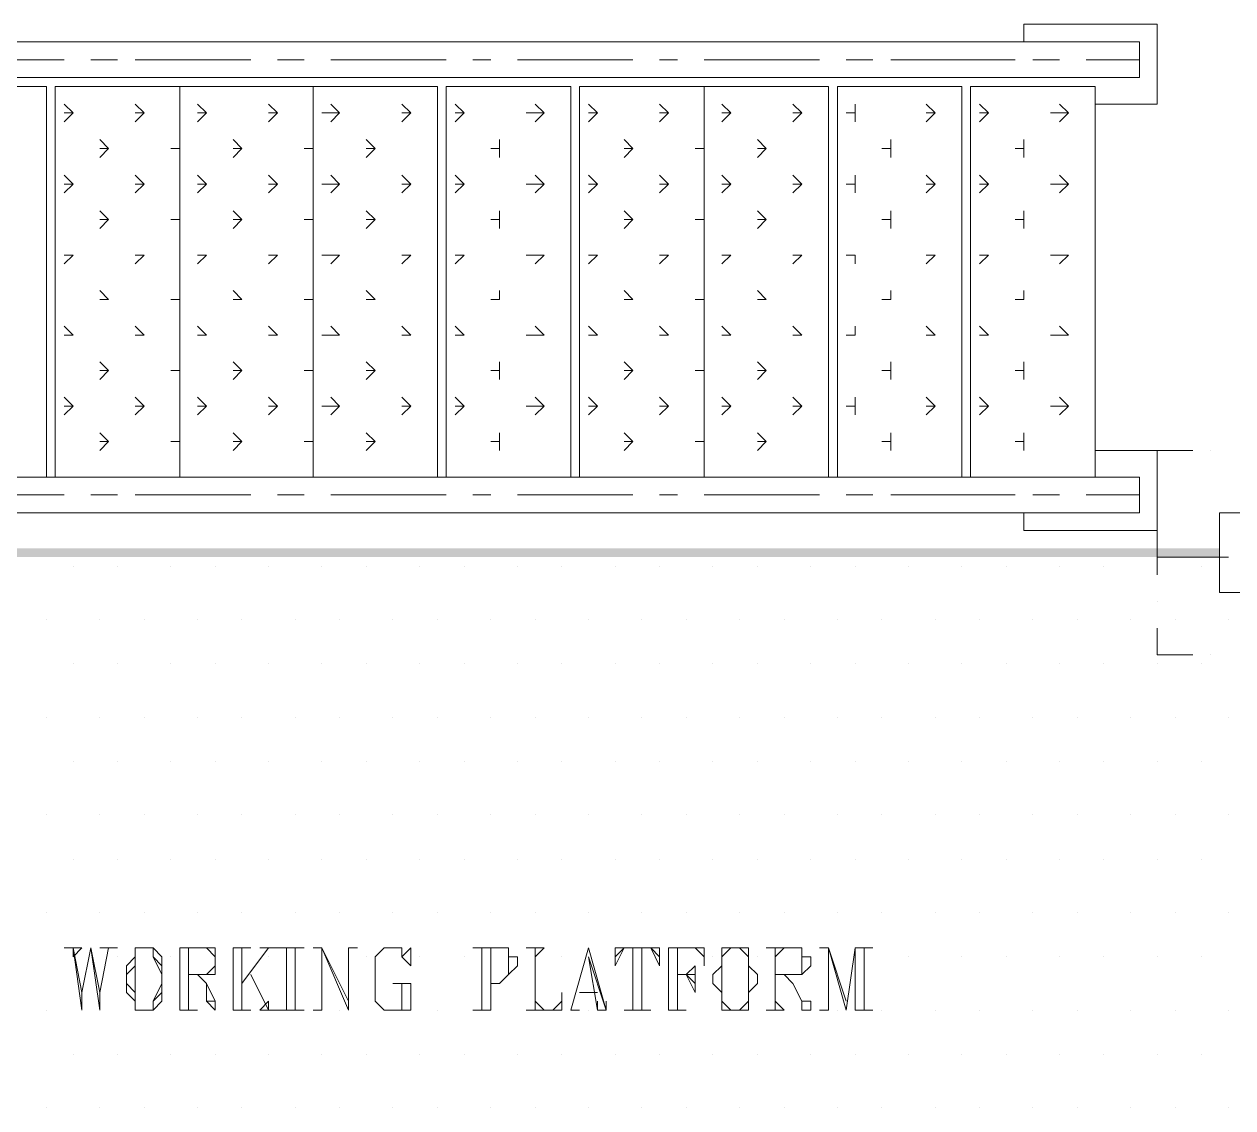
# Model space of a CAD drawing. Header units: metres. Extents: x -941 to 1333, y -28 to 1490.
# Drawn here: x 996.897 to 999.204, y 359.145 to 361.214 of the extents above; entities that cross this region are included whole.
import ezdxf

# ---------------------------------------------------------------- set-up
doc = ezdxf.new("R2010")
doc.units = ezdxf.units.M

msp = doc.modelspace()

# ---------------------------------------------------------------- linework, layer by layer
at = {"lineweight": 0}
for points in [[(996.51569, 361.1974), (996.51569, 361.11261), (999.02553, 361.11261), (999.02553, 361.18044), (996.51569, 361.18044)], [(998.80507, 361.1974), (998.80507, 361.18044), (998.80507, 361.21436), (999.05945, 361.21436), (999.05945, 361.06173), (998.94074, 361.06173)], [(996.7531, 361.14652), (996.97356, 361.14652)], [(997.02444, 361.14652), (997.07531, 361.14652)], [(997.10923, 361.14652), (997.32969, 361.14652)], [(997.38056, 361.14652), (997.43144, 361.14652)], [(997.48231, 361.14652), (997.70277, 361.14652)], [(997.75365, 361.14652), (997.78757, 361.14652)], [(997.83844, 361.14652), (998.0589, 361.14652)], [(998.10978, 361.14652), (998.14369, 361.14652)], [(998.19457, 361.14652), (998.41503, 361.14652)], [(998.4659, 361.14652), (998.51678, 361.14652)], [(998.55069, 361.14652), (998.78811, 361.14652)], [(998.82203, 361.14652), (998.8729, 361.14652)], [(998.92378, 361.14652), (999.02553, 361.14652)], [(996.99052, 361.11261), (996.92269, 361.11261)], [(997.09227, 361.11261), (997.02444, 361.11261)], [(997.19402, 361.11261), (997.12619, 361.11261)], [(997.29577, 361.11261), (997.22794, 361.11261)], [(997.39752, 361.11261), (997.32969, 361.11261)], [(997.49927, 361.11261), (997.43144, 361.11261)], [(997.60102, 361.11261), (997.53319, 361.11261)], [(997.70277, 361.11261), (997.63494, 361.11261)], [(997.80452, 361.11261), (997.73669, 361.11261)], [(997.90627, 361.11261), (997.83844, 361.11261)], [(998.00803, 361.11261), (997.94019, 361.11261)], [(998.10978, 361.11261), (998.04194, 361.11261)], [(998.21153, 361.11261), (998.14369, 361.11261)], [(998.31328, 361.11261), (998.24544, 361.11261)], [(998.41503, 361.11261), (998.34719, 361.11261)], [(998.51678, 361.11261), (998.44894, 361.11261)], [(998.63549, 361.11261), (998.56765, 361.11261)], [(998.73724, 361.11261), (998.6694, 361.11261)], [(998.83899, 361.11261), (998.77115, 361.11261)], [(998.94074, 361.11261), (998.8729, 361.11261)], [(999.02553, 361.11261), (998.97465, 361.11261)], [(996.97356, 361.06173), (996.99052, 361.04477), (996.97356, 361.04477)], [(997.10923, 361.06173), (997.12619, 361.04477), (997.10923, 361.04477)], [(997.22794, 361.06173), (997.2449, 361.04477), (997.22794, 361.04477)], [(997.36361, 361.06173), (997.38056, 361.04477), (997.36361, 361.04477)], [(997.48231, 361.06173), (997.49927, 361.04477), (997.46536, 361.04477)], [(997.61798, 361.06173), (997.63494, 361.04477), (997.61798, 361.04477)], [(997.71973, 361.06173), (997.73669, 361.04477), (997.71973, 361.04477)], [(997.87236, 361.06173), (997.88932, 361.04477), (997.8554, 361.04477)], [(997.97411, 361.06173), (997.99107, 361.04477), (997.97411, 361.04477)], [(998.10978, 361.06173), (998.12673, 361.04477), (998.10978, 361.04477)], [(998.22848, 361.06173), (998.24544, 361.04477), (998.22848, 361.04477)], [(998.36415, 361.06173), (998.38111, 361.04477), (998.36415, 361.04477)], [(998.48286, 361.06173), (998.48286, 361.04477), (998.4659, 361.04477)], [(998.61853, 361.06173), (998.63549, 361.04477), (998.61853, 361.04477)], [(998.72028, 361.06173), (998.73724, 361.04477), (998.72028, 361.04477)], [(998.8729, 361.06173), (998.88986, 361.04477), (998.85595, 361.04477)], [(996.99052, 361.04477), (996.97356, 361.02781)], [(997.12619, 361.04477), (997.10923, 361.02781)], [(997.2449, 361.04477), (997.22794, 361.02781)], [(997.38056, 361.04477), (997.36361, 361.02781)], [(997.49927, 361.04477), (997.48231, 361.02781)], [(997.63494, 361.04477), (997.61798, 361.02781)], [(997.73669, 361.04477), (997.71973, 361.02781)], [(997.88932, 361.04477), (997.87236, 361.02781)], [(997.99107, 361.04477), (997.97411, 361.02781)], [(998.12673, 361.04477), (998.10978, 361.02781)], [(998.24544, 361.04477), (998.22848, 361.02781)], [(998.38111, 361.04477), (998.36415, 361.02781)], [(998.48286, 361.04477), (998.48286, 361.02781)], [(998.63549, 361.04477), (998.61853, 361.02781)], [(998.73724, 361.04477), (998.72028, 361.02781)], [(998.88986, 361.04477), (998.8729, 361.02781)], [(996.93965, 360.9939), (996.93965, 360.9939)], [(997.0414, 360.9939), (997.05835, 360.97694), (997.0414, 360.97694)], [(997.19402, 360.9939), (997.19402, 360.9939)], [(997.29577, 360.9939), (997.31273, 360.97694), (997.29577, 360.97694)], [(997.4484, 360.9939), (997.4484, 360.9939)], [(997.55015, 360.9939), (997.56711, 360.97694), (997.55015, 360.97694)], [(997.68582, 360.9939), (997.68582, 360.9939)], [(997.80452, 360.9939), (997.80452, 360.97694), (997.78757, 360.97694)], [(997.94019, 360.9939), (997.94019, 360.9939)], [(998.04194, 360.9939), (998.0589, 360.97694), (998.04194, 360.97694)], [(998.19457, 360.9939), (998.19457, 360.9939)], [(998.29632, 360.9939), (998.31328, 360.97694), (998.29632, 360.97694)], [(998.43199, 360.9939), (998.43199, 360.9939)], [(998.55069, 360.9939), (998.55069, 360.97694), (998.53374, 360.97694)], [(998.68636, 360.9939), (998.68636, 360.9939)], [(998.80507, 360.9939), (998.80507, 360.97694), (998.78811, 360.97694)], [(998.94074, 360.9939), (998.94074, 360.9939)], [(996.93965, 360.97694), (996.93965, 360.97694)], [(997.05835, 360.97694), (997.0414, 360.95998)], [(997.19402, 360.97694), (997.17706, 360.97694)], [(997.31273, 360.97694), (997.29577, 360.95998)], [(997.4484, 360.97694), (997.43144, 360.97694)], [(997.56711, 360.97694), (997.55015, 360.95998)], [(997.68582, 360.97694), (997.68582, 360.97694)], [(997.80452, 360.97694), (997.80452, 360.95998)], [(997.94019, 360.97694), (997.94019, 360.97694)], [(998.0589, 360.97694), (998.04194, 360.95998)], [(998.19457, 360.97694), (998.17761, 360.97694)], [(998.31328, 360.97694), (998.29632, 360.95998)], [(998.43199, 360.97694), (998.43199, 360.97694)], [(998.55069, 360.97694), (998.55069, 360.95998)], [(998.68636, 360.97694), (998.68636, 360.97694)], [(998.80507, 360.97694), (998.80507, 360.95998)], [(998.94074, 360.97694), (998.94074, 360.97694)], [(996.93965, 360.95998), (996.93965, 360.95998)], [(997.19402, 360.95998), (997.19402, 360.95998)], [(997.4484, 360.95998), (997.4484, 360.95998)], [(997.68582, 360.95998), (997.68582, 360.95998)], [(997.94019, 360.95998), (997.94019, 360.95998)], [(998.19457, 360.95998), (998.19457, 360.95998)], [(998.43199, 360.95998), (998.43199, 360.95998)], [(998.68636, 360.95998), (998.68636, 360.95998)], [(998.94074, 360.95998), (998.94074, 360.95998)], [(996.97356, 360.92606), (996.99052, 360.90911), (996.97356, 360.90911)], [(997.10923, 360.92606), (997.12619, 360.90911), (997.10923, 360.90911)], [(997.22794, 360.92606), (997.2449, 360.90911), (997.22794, 360.90911)], [(997.36361, 360.92606), (997.38056, 360.90911), (997.36361, 360.90911)], [(997.48231, 360.92606), (997.49927, 360.90911), (997.46536, 360.90911)], [(997.61798, 360.92606), (997.63494, 360.90911), (997.61798, 360.90911)], [(997.71973, 360.92606), (997.73669, 360.90911), (997.71973, 360.90911)], [(997.87236, 360.92606), (997.88932, 360.90911), (997.8554, 360.90911)], [(997.97411, 360.92606), (997.99107, 360.90911), (997.97411, 360.90911)], [(998.10978, 360.92606), (998.12673, 360.90911), (998.10978, 360.90911)], [(998.22848, 360.92606), (998.24544, 360.90911), (998.22848, 360.90911)], [(998.36415, 360.92606), (998.38111, 360.90911), (998.36415, 360.90911)], [(998.48286, 360.92606), (998.48286, 360.90911), (998.4659, 360.90911)], [(998.61853, 360.92606), (998.63549, 360.90911), (998.61853, 360.90911)], [(998.72028, 360.92606), (998.73724, 360.90911), (998.72028, 360.90911)], [(998.8729, 360.92606), (998.88986, 360.90911), (998.85595, 360.90911)], [(996.99052, 360.90911), (996.97356, 360.89215)], [(997.12619, 360.90911), (997.10923, 360.89215)], [(997.2449, 360.90911), (997.22794, 360.89215)], [(997.38056, 360.90911), (997.36361, 360.89215)], [(997.49927, 360.90911), (997.48231, 360.89215)], [(997.63494, 360.90911), (997.61798, 360.89215)], [(997.73669, 360.90911), (997.71973, 360.89215)], [(997.88932, 360.90911), (997.87236, 360.89215)], [(997.99107, 360.90911), (997.97411, 360.89215)], [(998.12673, 360.90911), (998.10978, 360.89215)], [(998.24544, 360.90911), (998.22848, 360.89215)], [(998.38111, 360.90911), (998.36415, 360.89215)], [(998.48286, 360.90911), (998.48286, 360.89215)], [(998.63549, 360.90911), (998.61853, 360.89215)], [(998.73724, 360.90911), (998.72028, 360.89215)], [(998.88986, 360.90911), (998.8729, 360.89215)], [(996.93965, 360.84127), (996.93965, 360.85823)], [(997.0414, 360.85823), (997.05835, 360.84127), (997.0414, 360.84127)], [(997.19402, 360.85823), (997.19402, 360.84127), (997.17706, 360.84127)], [(997.29577, 360.85823), (997.31273, 360.84127), (997.29577, 360.84127)], [(997.4484, 360.85823), (997.4484, 360.84127), (997.43144, 360.84127)], [(997.55015, 360.85823), (997.56711, 360.84127), (997.55015, 360.84127)], [(997.68582, 360.84127), (997.68582, 360.85823)], [(997.80452, 360.85823), (997.80452, 360.84127), (997.78757, 360.84127)], [(997.94019, 360.84127), (997.94019, 360.85823)], [(998.04194, 360.85823), (998.0589, 360.84127), (998.04194, 360.84127)], [(998.19457, 360.85823), (998.19457, 360.84127), (998.17761, 360.84127)], [(998.29632, 360.85823), (998.31328, 360.84127), (998.29632, 360.84127)], [(998.43199, 360.84127), (998.43199, 360.85823)], [(998.55069, 360.85823), (998.55069, 360.84127), (998.53374, 360.84127)], [(998.68636, 360.84127), (998.68636, 360.85823)], [(998.80507, 360.85823), (998.80507, 360.84127), (998.78811, 360.84127)], [(998.94074, 360.84127), (998.94074, 360.85823)], [(996.93965, 360.84127), (996.93965, 360.84127)], [(997.05835, 360.84127), (997.0414, 360.82431)], [(997.31273, 360.84127), (997.29577, 360.82431)], [(997.56711, 360.84127), (997.55015, 360.82431)], [(997.68582, 360.84127), (997.68582, 360.84127)], [(997.80452, 360.84127), (997.80452, 360.82431)], [(997.94019, 360.84127), (997.94019, 360.84127)], [(998.0589, 360.84127), (998.04194, 360.82431)], [(998.31328, 360.84127), (998.29632, 360.82431)], [(998.43199, 360.84127), (998.43199, 360.84127)], [(998.55069, 360.84127), (998.55069, 360.82431)], [(998.68636, 360.84127), (998.68636, 360.84127)], [(998.80507, 360.84127), (998.80507, 360.82431)], [(998.94074, 360.84127), (998.94074, 360.84127)], [(996.93965, 360.82431), (996.93965, 360.82431)], [(997.19402, 360.82431), (997.19402, 360.82431)], [(997.4484, 360.82431), (997.4484, 360.82431)], [(997.68582, 360.82431), (997.68582, 360.82431)], [(997.94019, 360.82431), (997.94019, 360.82431)], [(998.19457, 360.82431), (998.19457, 360.82431)], [(998.43199, 360.82431), (998.43199, 360.82431)], [(998.68636, 360.82431), (998.68636, 360.82431)], [(998.94074, 360.82431), (998.94074, 360.82431)], [(996.97356, 360.77344), (996.99052, 360.77344), (996.97356, 360.77344)], [(996.99052, 360.77344), (996.97356, 360.75648)], [(997.10923, 360.77344), (997.12619, 360.77344), (997.10923, 360.77344)], [(997.12619, 360.77344), (997.10923, 360.75648)], [(997.22794, 360.77344), (997.2449, 360.77344), (997.22794, 360.77344)], [(997.2449, 360.77344), (997.22794, 360.75648)], [(997.36361, 360.77344), (997.38056, 360.77344), (997.36361, 360.77344)], [(997.38056, 360.77344), (997.36361, 360.75648)], [(997.48231, 360.77344), (997.49927, 360.77344), (997.46536, 360.77344)], [(997.49927, 360.77344), (997.48231, 360.75648)], [(997.61798, 360.77344), (997.63494, 360.77344), (997.61798, 360.77344)], [(997.63494, 360.77344), (997.61798, 360.75648)], [(997.71973, 360.77344), (997.73669, 360.77344), (997.71973, 360.77344)], [(997.73669, 360.77344), (997.71973, 360.75648)], [(997.87236, 360.77344), (997.88932, 360.77344), (997.8554, 360.77344)], [(997.88932, 360.77344), (997.87236, 360.75648)], [(997.97411, 360.77344), (997.99107, 360.77344), (997.97411, 360.77344)], [(997.99107, 360.77344), (997.97411, 360.75648)], [(998.10978, 360.77344), (998.12673, 360.77344), (998.10978, 360.77344)], [(998.12673, 360.77344), (998.10978, 360.75648)], [(998.22848, 360.77344), (998.24544, 360.77344), (998.22848, 360.77344)], [(998.24544, 360.77344), (998.22848, 360.75648)], [(998.36415, 360.77344), (998.38111, 360.77344), (998.36415, 360.77344)], [(998.38111, 360.77344), (998.36415, 360.75648)], [(998.48286, 360.75648), (998.48286, 360.77344), (998.4659, 360.77344)], [(998.61853, 360.77344), (998.63549, 360.77344), (998.61853, 360.77344)], [(998.63549, 360.77344), (998.61853, 360.75648)], [(998.72028, 360.77344), (998.73724, 360.77344), (998.72028, 360.77344)], [(998.73724, 360.77344), (998.72028, 360.75648)], [(998.8729, 360.77344), (998.88986, 360.77344), (998.85595, 360.77344)], [(998.88986, 360.77344), (998.8729, 360.75648)], [(996.93965, 360.70561), (996.93965, 360.70561)], [(997.0414, 360.70561), (997.05835, 360.68865), (997.0414, 360.68865), (997.05835, 360.68865)], [(997.19402, 360.70561), (997.19402, 360.70561)], [(997.29577, 360.70561), (997.31273, 360.68865), (997.29577, 360.68865), (997.31273, 360.68865)], [(997.4484, 360.70561), (997.4484, 360.70561)], [(997.55015, 360.70561), (997.56711, 360.68865), (997.55015, 360.68865), (997.56711, 360.68865)], [(997.68582, 360.70561), (997.68582, 360.70561)], [(997.80452, 360.70561), (997.80452, 360.68865), (997.78757, 360.68865)], [(997.94019, 360.70561), (997.94019, 360.70561)], [(998.04194, 360.70561), (998.0589, 360.68865), (998.04194, 360.68865), (998.0589, 360.68865)], [(998.19457, 360.70561), (998.19457, 360.70561)], [(998.29632, 360.70561), (998.31328, 360.68865), (998.29632, 360.68865), (998.31328, 360.68865)], [(998.43199, 360.70561), (998.43199, 360.70561)], [(998.55069, 360.70561), (998.55069, 360.68865), (998.53374, 360.68865)], [(998.68636, 360.70561), (998.68636, 360.70561)], [(998.80507, 360.70561), (998.80507, 360.68865), (998.78811, 360.68865)], [(998.94074, 360.70561), (998.94074, 360.70561)], [(996.93965, 360.68865), (996.93965, 360.68865)], [(996.93965, 360.68865), (996.93965, 360.68865)], [(997.19402, 360.68865), (997.17706, 360.68865)], [(997.19402, 360.68865), (997.19402, 360.68865)], [(997.4484, 360.68865), (997.43144, 360.68865)], [(997.4484, 360.68865), (997.4484, 360.68865)], [(997.68582, 360.68865), (997.68582, 360.68865)], [(997.68582, 360.68865), (997.68582, 360.68865)], [(997.80452, 360.68865), (997.80452, 360.68865)], [(997.94019, 360.68865), (997.94019, 360.68865)], [(997.94019, 360.68865), (997.94019, 360.68865)], [(998.19457, 360.68865), (998.17761, 360.68865)], [(998.19457, 360.68865), (998.19457, 360.68865)], [(998.43199, 360.68865), (998.43199, 360.68865)], [(998.43199, 360.68865), (998.43199, 360.68865)], [(998.55069, 360.68865), (998.55069, 360.68865)], [(998.68636, 360.68865), (998.68636, 360.68865)], [(998.68636, 360.68865), (998.68636, 360.68865)], [(998.80507, 360.68865), (998.80507, 360.68865)], [(998.94074, 360.68865), (998.94074, 360.68865)], [(998.94074, 360.68865), (998.94074, 360.68865)], [(996.97356, 360.63777), (996.99052, 360.62081), (996.97356, 360.62081), (996.99052, 360.62081)], [(997.10923, 360.63777), (997.12619, 360.62081), (997.10923, 360.62081), (997.12619, 360.62081)], [(997.22794, 360.63777), (997.2449, 360.62081), (997.22794, 360.62081), (997.2449, 360.62081)], [(997.36361, 360.63777), (997.38056, 360.62081), (997.36361, 360.62081), (997.38056, 360.62081)], [(997.48231, 360.63777), (997.49927, 360.62081), (997.46536, 360.62081)], [(997.49927, 360.62081), (997.48231, 360.62081)], [(997.61798, 360.63777), (997.63494, 360.62081), (997.61798, 360.62081), (997.63494, 360.62081)], [(997.71973, 360.63777), (997.73669, 360.62081), (997.71973, 360.62081), (997.73669, 360.62081)], [(997.87236, 360.63777), (997.88932, 360.62081), (997.8554, 360.62081)], [(997.88932, 360.62081), (997.87236, 360.62081)], [(997.97411, 360.63777), (997.99107, 360.62081), (997.97411, 360.62081), (997.99107, 360.62081)], [(998.10978, 360.63777), (998.12673, 360.62081), (998.10978, 360.62081), (998.12673, 360.62081)], [(998.22848, 360.63777), (998.24544, 360.62081), (998.22848, 360.62081), (998.24544, 360.62081)], [(998.36415, 360.63777), (998.38111, 360.62081), (998.36415, 360.62081), (998.38111, 360.62081)], [(998.48286, 360.63777), (998.48286, 360.62081), (998.4659, 360.62081)], [(998.48286, 360.62081), (998.48286, 360.62081)], [(998.61853, 360.63777), (998.63549, 360.62081), (998.61853, 360.62081), (998.63549, 360.62081)], [(998.72028, 360.63777), (998.73724, 360.62081), (998.72028, 360.62081), (998.73724, 360.62081)], [(998.8729, 360.63777), (998.88986, 360.62081), (998.85595, 360.62081)], [(998.88986, 360.62081), (998.8729, 360.62081)], [(996.93965, 360.56994), (996.93965, 360.56994)], [(996.93965, 360.55298), (996.93965, 360.55298)], [(996.93965, 360.55298), (996.93965, 360.53602)], [(997.0414, 360.56994), (997.05835, 360.55298), (997.0414, 360.55298)], [(997.05835, 360.55298), (997.0414, 360.53602)], [(997.19402, 360.53602), (997.19402, 360.55298), (997.17706, 360.55298)], [(997.19402, 360.56994), (997.19402, 360.56994)], [(997.29577, 360.56994), (997.31273, 360.55298), (997.29577, 360.55298)], [(997.31273, 360.55298), (997.29577, 360.53602)], [(997.4484, 360.53602), (997.4484, 360.55298), (997.43144, 360.55298)], [(997.4484, 360.56994), (997.4484, 360.56994)], [(997.55015, 360.56994), (997.56711, 360.55298), (997.55015, 360.55298)], [(997.56711, 360.55298), (997.55015, 360.53602)], [(997.68582, 360.56994), (997.68582, 360.56994)], [(997.68582, 360.55298), (997.68582, 360.55298)], [(997.68582, 360.55298), (997.68582, 360.53602)], [(997.80452, 360.56994), (997.80452, 360.55298), (997.78757, 360.55298)], [(997.80452, 360.55298), (997.80452, 360.53602)], [(997.94019, 360.56994), (997.94019, 360.56994)], [(997.94019, 360.55298), (997.94019, 360.55298)], [(997.94019, 360.55298), (997.94019, 360.53602)], [(998.04194, 360.56994), (998.0589, 360.55298), (998.04194, 360.55298)], [(998.0589, 360.55298), (998.04194, 360.53602)], [(998.19457, 360.53602), (998.19457, 360.55298), (998.17761, 360.55298)], [(998.19457, 360.56994), (998.19457, 360.56994)], [(998.29632, 360.56994), (998.31328, 360.55298), (998.29632, 360.55298)], [(998.31328, 360.55298), (998.29632, 360.53602)], [(998.43199, 360.56994), (998.43199, 360.56994)], [(998.43199, 360.55298), (998.43199, 360.55298)], [(998.43199, 360.55298), (998.43199, 360.53602)], [(998.55069, 360.56994), (998.55069, 360.55298), (998.53374, 360.55298)], [(998.55069, 360.55298), (998.55069, 360.53602)], [(998.68636, 360.56994), (998.68636, 360.56994)], [(998.68636, 360.55298), (998.68636, 360.55298)], [(998.68636, 360.55298), (998.68636, 360.53602)], [(998.80507, 360.56994), (998.80507, 360.55298), (998.78811, 360.55298)], [(998.80507, 360.55298), (998.80507, 360.53602)], [(998.94074, 360.56994), (998.94074, 360.56994)], [(998.94074, 360.55298), (998.94074, 360.55298)], [(998.94074, 360.55298), (998.94074, 360.53602)], [(996.97356, 360.5021), (996.99052, 360.48515), (996.97356, 360.48515)], [(996.99052, 360.48515), (996.97356, 360.46819)], [(997.10923, 360.5021), (997.12619, 360.48515), (997.10923, 360.48515)], [(997.12619, 360.48515), (997.10923, 360.46819)], [(997.22794, 360.5021), (997.2449, 360.48515), (997.22794, 360.48515)], [(997.2449, 360.48515), (997.22794, 360.46819)], [(997.36361, 360.5021), (997.38056, 360.48515), (997.36361, 360.48515)], [(997.38056, 360.48515), (997.36361, 360.46819)], [(997.48231, 360.5021), (997.49927, 360.48515), (997.46536, 360.48515)], [(997.49927, 360.48515), (997.48231, 360.46819)], [(997.61798, 360.5021), (997.63494, 360.48515), (997.61798, 360.48515)], [(997.63494, 360.48515), (997.61798, 360.46819)], [(997.71973, 360.5021), (997.73669, 360.48515), (997.71973, 360.48515)], [(997.73669, 360.48515), (997.71973, 360.46819)], [(997.87236, 360.5021), (997.88932, 360.48515), (997.8554, 360.48515)], [(997.88932, 360.48515), (997.87236, 360.46819)], [(997.97411, 360.5021), (997.99107, 360.48515), (997.97411, 360.48515)], [(997.99107, 360.48515), (997.97411, 360.46819)], [(998.10978, 360.5021), (998.12673, 360.48515), (998.10978, 360.48515)], [(998.12673, 360.48515), (998.10978, 360.46819)], [(998.22848, 360.5021), (998.24544, 360.48515), (998.22848, 360.48515)], [(998.24544, 360.48515), (998.22848, 360.46819)], [(998.36415, 360.5021), (998.38111, 360.48515), (998.36415, 360.48515)], [(998.38111, 360.48515), (998.36415, 360.46819)], [(998.48286, 360.5021), (998.48286, 360.48515), (998.4659, 360.48515)], [(998.48286, 360.48515), (998.48286, 360.46819)], [(998.61853, 360.5021), (998.63549, 360.48515), (998.61853, 360.48515)], [(998.63549, 360.48515), (998.61853, 360.46819)], [(998.72028, 360.5021), (998.73724, 360.48515), (998.72028, 360.48515)], [(998.73724, 360.48515), (998.72028, 360.46819)], [(998.8729, 360.5021), (998.88986, 360.48515), (998.85595, 360.48515)], [(998.88986, 360.48515), (998.8729, 360.46819)], [(996.93965, 360.41731), (996.93965, 360.43427)], [(996.93965, 360.41731), (996.93965, 360.41731)], [(997.0414, 360.43427), (997.05835, 360.41731), (997.0414, 360.41731)], [(997.05835, 360.41731), (997.0414, 360.40035)], [(997.19402, 360.43427), (997.19402, 360.41731), (997.17706, 360.41731)], [(997.29577, 360.43427), (997.31273, 360.41731), (997.29577, 360.41731)], [(997.31273, 360.41731), (997.29577, 360.40035)], [(997.4484, 360.43427), (997.4484, 360.41731), (997.43144, 360.41731)], [(997.55015, 360.43427), (997.56711, 360.41731), (997.55015, 360.41731)], [(997.56711, 360.41731), (997.55015, 360.40035)], [(997.68582, 360.41731), (997.68582, 360.43427)], [(997.68582, 360.41731), (997.68582, 360.41731)], [(997.80452, 360.43427), (997.80452, 360.41731), (997.78757, 360.41731)], [(997.80452, 360.41731), (997.80452, 360.40035)], [(997.94019, 360.41731), (997.94019, 360.43427)], [(997.94019, 360.41731), (997.94019, 360.41731)], [(998.04194, 360.43427), (998.0589, 360.41731), (998.04194, 360.41731)], [(998.0589, 360.41731), (998.04194, 360.40035)], [(998.19457, 360.43427), (998.19457, 360.41731), (998.17761, 360.41731)], [(998.29632, 360.43427), (998.31328, 360.41731), (998.29632, 360.41731)], [(998.31328, 360.41731), (998.29632, 360.40035)], [(998.43199, 360.41731), (998.43199, 360.43427)], [(998.43199, 360.41731), (998.43199, 360.41731)], [(998.55069, 360.43427), (998.55069, 360.41731), (998.53374, 360.41731)], [(998.55069, 360.41731), (998.55069, 360.40035)], [(998.68636, 360.41731), (998.68636, 360.43427)], [(998.68636, 360.41731), (998.68636, 360.41731)], [(998.80507, 360.43427), (998.80507, 360.41731), (998.78811, 360.41731)], [(998.80507, 360.41731), (998.80507, 360.40035)], [(998.94074, 360.41731), (998.94074, 360.43427)], [(998.94074, 360.41731), (998.94074, 360.41731)], [(996.93965, 360.40035), (996.93965, 360.40035)], [(997.19402, 360.40035), (997.19402, 360.40035)], [(997.4484, 360.40035), (997.4484, 360.40035)], [(997.68582, 360.40035), (997.68582, 360.40035)], [(997.94019, 360.40035), (997.94019, 360.40035)], [(998.19457, 360.40035), (998.19457, 360.40035)], [(998.43199, 360.40035), (998.43199, 360.40035)], [(998.68636, 360.40035), (998.68636, 360.40035)], [(998.80507, 360.28165), (998.80507, 360.24773), (999.05945, 360.24773), (999.05945, 360.40035), (998.94074, 360.40035)], [(998.94074, 360.40035), (998.94074, 360.40035)], [(999.05945, 360.34948), (999.05945, 360.40035), (999.12728, 360.40035)], [(999.1612, 360.40035), (999.1612, 360.40035)], [(996.51569, 360.26469), (996.51569, 360.34948), (999.02553, 360.34948), (999.02553, 360.28165), (996.51569, 360.28165)], [(996.99052, 360.34948), (996.92269, 360.34948)], [(996.97356, 360.34948), (996.97356, 360.34948)], [(997.09227, 360.34948), (997.02444, 360.34948)], [(997.12619, 360.34948), (997.10923, 360.34948)], [(997.19402, 360.34948), (997.12619, 360.34948)], [(997.29577, 360.34948), (997.22794, 360.34948)], [(997.22794, 360.34948), (997.22794, 360.34948)], [(997.39752, 360.34948), (997.32969, 360.34948)], [(997.36361, 360.34948), (997.36361, 360.34948)], [(997.49927, 360.34948), (997.43144, 360.34948)], [(997.48231, 360.34948), (997.48231, 360.34948)], [(997.60102, 360.34948), (997.53319, 360.34948)], [(997.61798, 360.34948), (997.61798, 360.34948)], [(997.70277, 360.34948), (997.63494, 360.34948)], [(997.73669, 360.34948), (997.71973, 360.34948)], [(997.80452, 360.34948), (997.73669, 360.34948)], [(997.90627, 360.34948), (997.83844, 360.34948)], [(997.87236, 360.34948), (997.87236, 360.34948)], [(998.00803, 360.34948), (997.94019, 360.34948)], [(997.97411, 360.34948), (997.97411, 360.34948)], [(998.10978, 360.34948), (998.04194, 360.34948)], [(998.12673, 360.34948), (998.10978, 360.34948)], [(998.21153, 360.34948), (998.14369, 360.34948)], [(998.22848, 360.34948), (998.22848, 360.34948)], [(998.31328, 360.34948), (998.24544, 360.34948)], [(998.41503, 360.34948), (998.34719, 360.34948)], [(998.36415, 360.34948), (998.36415, 360.34948)], [(998.51678, 360.34948), (998.44894, 360.34948)], [(998.48286, 360.34948), (998.48286, 360.34948)], [(998.63549, 360.34948), (998.56765, 360.34948)], [(998.61853, 360.34948), (998.61853, 360.34948)], [(998.73724, 360.34948), (998.6694, 360.34948)], [(998.73724, 360.34948), (998.72028, 360.34948)], [(998.83899, 360.34948), (998.77115, 360.34948)], [(998.94074, 360.34948), (998.8729, 360.34948)], [(998.8729, 360.34948), (998.8729, 360.34948)], [(999.02553, 360.34948), (998.97465, 360.34948)], [(996.7531, 360.31556), (996.97356, 360.31556)], [(997.02444, 360.31556), (997.07531, 360.31556)], [(997.10923, 360.31556), (997.32969, 360.31556)], [(997.38056, 360.31556), (997.43144, 360.31556)], [(997.48231, 360.31556), (997.70277, 360.31556)], [(997.75365, 360.31556), (997.78757, 360.31556)], [(997.83844, 360.31556), (998.0589, 360.31556)], [(998.10978, 360.31556), (998.14369, 360.31556)], [(998.19457, 360.31556), (998.41503, 360.31556)], [(998.4659, 360.31556), (998.51678, 360.31556)], [(998.55069, 360.31556), (998.78811, 360.31556)], [(998.82203, 360.31556), (998.8729, 360.31556)], [(998.92378, 360.31556), (999.02553, 360.31556)], [(999.05945, 360.2986), (999.05945, 360.2986)], [(999.05945, 360.16294), (999.05945, 360.24773)], [(999.05945, 360.19685), (999.19511, 360.19685)], [(996.99052, 360.17989), (996.99052, 360.17989)], [(997.07531, 360.17989), (997.07531, 360.17989)], [(997.17706, 360.17989), (997.17706, 360.17989)], [(997.26186, 360.17989), (997.26186, 360.17989)], [(997.36361, 360.17989), (997.36361, 360.17989)], [(997.46536, 360.17989), (997.46536, 360.17989)], [(997.55015, 360.17989), (997.55015, 360.17989)], [(997.6519, 360.17989), (997.6519, 360.17989)], [(997.73669, 360.17989), (997.73669, 360.17989)], [(997.83844, 360.17989), (997.83844, 360.17989)], [(997.92323, 360.17989), (997.92323, 360.17989)], [(998.02498, 360.17989), (998.02498, 360.17989)], [(998.10978, 360.17989), (998.10978, 360.17989)], [(998.21153, 360.17989), (998.21153, 360.17989)], [(998.29632, 360.17989), (998.29632, 360.17989)], [(998.39807, 360.17989), (998.39807, 360.17989)], [(998.48286, 360.17989), (998.48286, 360.17989)], [(998.58461, 360.17989), (998.58461, 360.17989)], [(998.68636, 360.17989), (998.68636, 360.17989)], [(998.77115, 360.17989), (998.77115, 360.17989)], [(998.8729, 360.17989), (998.8729, 360.17989)], [(998.9577, 360.17989), (998.9577, 360.17989)], [(999.05945, 360.17989), (999.05945, 360.17989)], [(999.14424, 360.17989), (999.14424, 360.17989)], [(999.05945, 360.11206), (999.05945, 360.11206)], [(996.93965, 360.07814), (996.93965, 360.07814)], [(997.0414, 360.07814), (997.0414, 360.07814)], [(997.12619, 360.07814), (997.12619, 360.07814)], [(997.22794, 360.07814), (997.22794, 360.07814)], [(997.31273, 360.07814), (997.31273, 360.07814)], [(997.41448, 360.07814), (997.41448, 360.07814)], [(997.49927, 360.07814), (997.49927, 360.07814)], [(997.60102, 360.07814), (997.60102, 360.07814)], [(997.68582, 360.07814), (997.68582, 360.07814)], [(997.78757, 360.07814), (997.78757, 360.07814)], [(997.87236, 360.07814), (997.87236, 360.07814)], [(997.97411, 360.07814), (997.97411, 360.07814)], [(998.07586, 360.07814), (998.07586, 360.07814)], [(998.16065, 360.07814), (998.16065, 360.07814)], [(998.2624, 360.07814), (998.2624, 360.07814)], [(998.34719, 360.07814), (998.34719, 360.07814)], [(998.44894, 360.07814), (998.44894, 360.07814)], [(998.53374, 360.07814), (998.53374, 360.07814)], [(998.63549, 360.07814), (998.63549, 360.07814)], [(998.72028, 360.07814), (998.72028, 360.07814)], [(998.82203, 360.07814), (998.82203, 360.07814)], [(998.90682, 360.07814), (998.90682, 360.07814)], [(999.00857, 360.07814), (999.00857, 360.07814)], [(999.09336, 360.07814), (999.09336, 360.07814)], [(999.19511, 360.07814), (999.19511, 360.07814)], [(999.12728, 360.01031), (999.05945, 360.01031), (999.05945, 360.06119)], [(999.1612, 360.01031), (999.1612, 360.01031)], [(996.99052, 359.99335), (996.99052, 359.99335)], [(997.07531, 359.99335), (997.07531, 359.99335)], [(997.17706, 359.99335), (997.17706, 359.99335)], [(997.26186, 359.99335), (997.26186, 359.99335)], [(997.36361, 359.99335), (997.36361, 359.99335)], [(997.46536, 359.99335), (997.46536, 359.99335)], [(997.55015, 359.99335), (997.55015, 359.99335)], [(997.6519, 359.99335), (997.6519, 359.99335)], [(997.73669, 359.99335), (997.73669, 359.99335)], [(997.83844, 359.99335), (997.83844, 359.99335)], [(997.92323, 359.99335), (997.92323, 359.99335)], [(998.02498, 359.99335), (998.02498, 359.99335)], [(998.10978, 359.99335), (998.10978, 359.99335)], [(998.21153, 359.99335), (998.21153, 359.99335)], [(998.29632, 359.99335), (998.29632, 359.99335)], [(998.39807, 359.99335), (998.39807, 359.99335)], [(998.48286, 359.99335), (998.48286, 359.99335)], [(998.58461, 359.99335), (998.58461, 359.99335)], [(998.68636, 359.99335), (998.68636, 359.99335)], [(998.77115, 359.99335), (998.77115, 359.99335)], [(998.8729, 359.99335), (998.8729, 359.99335)], [(998.9577, 359.99335), (998.9577, 359.99335)], [(999.05945, 359.99335), (999.05945, 359.99335)], [(999.14424, 359.99335), (999.14424, 359.99335)], [(996.93965, 359.8916), (996.93965, 359.8916)], [(997.0414, 359.8916), (997.0414, 359.8916)], [(997.12619, 359.8916), (997.12619, 359.8916)], [(997.22794, 359.8916), (997.22794, 359.8916)], [(997.31273, 359.8916), (997.31273, 359.8916)], [(997.41448, 359.8916), (997.41448, 359.8916)], [(997.49927, 359.8916), (997.49927, 359.8916)], [(997.60102, 359.8916), (997.60102, 359.8916)], [(997.68582, 359.8916), (997.68582, 359.8916)], [(997.78757, 359.8916), (997.78757, 359.8916)], [(997.87236, 359.8916), (997.87236, 359.8916)], [(997.97411, 359.8916), (997.97411, 359.8916)], [(998.07586, 359.8916), (998.07586, 359.8916)], [(998.16065, 359.8916), (998.16065, 359.8916)], [(998.2624, 359.8916), (998.2624, 359.8916)], [(998.34719, 359.8916), (998.34719, 359.8916)], [(998.44894, 359.8916), (998.44894, 359.8916)], [(998.53374, 359.8916), (998.53374, 359.8916)], [(998.63549, 359.8916), (998.63549, 359.8916)], [(998.72028, 359.8916), (998.72028, 359.8916)], [(998.82203, 359.8916), (998.82203, 359.8916)], [(998.90682, 359.8916), (998.90682, 359.8916)], [(999.00857, 359.8916), (999.00857, 359.8916)], [(999.09336, 359.8916), (999.09336, 359.8916)], [(999.19511, 359.8916), (999.19511, 359.8916)], [(996.99052, 359.80681), (996.99052, 359.80681)], [(997.07531, 359.80681), (997.07531, 359.80681)], [(997.17706, 359.80681), (997.17706, 359.80681)], [(997.26186, 359.80681), (997.26186, 359.80681)], [(997.36361, 359.80681), (997.36361, 359.80681)], [(997.46536, 359.80681), (997.46536, 359.80681)], [(997.55015, 359.80681), (997.55015, 359.80681)], [(997.6519, 359.80681), (997.6519, 359.80681)], [(997.73669, 359.80681), (997.73669, 359.80681)], [(997.83844, 359.80681), (997.83844, 359.80681)], [(997.92323, 359.80681), (997.92323, 359.80681)], [(998.02498, 359.80681), (998.02498, 359.80681)], [(998.10978, 359.80681), (998.10978, 359.80681)], [(998.21153, 359.80681), (998.21153, 359.80681)], [(998.29632, 359.80681), (998.29632, 359.80681)], [(998.39807, 359.80681), (998.39807, 359.80681)], [(998.48286, 359.80681), (998.48286, 359.80681)], [(998.58461, 359.80681), (998.58461, 359.80681)], [(998.68636, 359.80681), (998.68636, 359.80681)], [(998.77115, 359.80681), (998.77115, 359.80681)], [(998.8729, 359.80681), (998.8729, 359.80681)], [(998.9577, 359.80681), (998.9577, 359.80681)], [(999.05945, 359.80681), (999.05945, 359.80681)], [(999.14424, 359.80681), (999.14424, 359.80681)], [(996.93965, 359.70506), (996.93965, 359.70506)], [(997.0414, 359.70506), (997.0414, 359.70506)], [(997.12619, 359.70506), (997.12619, 359.70506)], [(997.22794, 359.70506), (997.22794, 359.70506)], [(997.31273, 359.70506), (997.31273, 359.70506)], [(997.41448, 359.70506), (997.41448, 359.70506)], [(997.49927, 359.70506), (997.49927, 359.70506)], [(997.60102, 359.70506), (997.60102, 359.70506)], [(997.68582, 359.70506), (997.68582, 359.70506)], [(997.78757, 359.70506), (997.78757, 359.70506)], [(997.87236, 359.70506), (997.87236, 359.70506)], [(997.97411, 359.70506), (997.97411, 359.70506)], [(998.07586, 359.70506), (998.07586, 359.70506)], [(998.16065, 359.70506), (998.16065, 359.70506)], [(998.2624, 359.70506), (998.2624, 359.70506)], [(998.34719, 359.70506), (998.34719, 359.70506)], [(998.44894, 359.70506), (998.44894, 359.70506)], [(998.53374, 359.70506), (998.53374, 359.70506)], [(998.63549, 359.70506), (998.63549, 359.70506)], [(998.72028, 359.70506), (998.72028, 359.70506)], [(998.82203, 359.70506), (998.82203, 359.70506)], [(998.90682, 359.70506), (998.90682, 359.70506)], [(999.00857, 359.70506), (999.00857, 359.70506)], [(999.09336, 359.70506), (999.09336, 359.70506)], [(999.19511, 359.70506), (999.19511, 359.70506)], [(996.99052, 359.62027), (996.99052, 359.62027)], [(997.07531, 359.62027), (997.07531, 359.62027)], [(997.17706, 359.62027), (997.17706, 359.62027)], [(997.26186, 359.62027), (997.26186, 359.62027)], [(997.36361, 359.62027), (997.36361, 359.62027)], [(997.46536, 359.62027), (997.46536, 359.62027)], [(997.55015, 359.62027), (997.55015, 359.62027)], [(997.6519, 359.62027), (997.6519, 359.62027)], [(997.73669, 359.62027), (997.73669, 359.62027)], [(997.83844, 359.62027), (997.83844, 359.62027)], [(997.92323, 359.62027), (997.92323, 359.62027)], [(998.02498, 359.62027), (998.02498, 359.62027)], [(998.10978, 359.62027), (998.10978, 359.62027)], [(998.21153, 359.62027), (998.21153, 359.62027)], [(998.29632, 359.62027), (998.29632, 359.62027)], [(998.39807, 359.62027), (998.39807, 359.62027)], [(998.48286, 359.62027), (998.48286, 359.62027)], [(998.58461, 359.62027), (998.58461, 359.62027)], [(998.68636, 359.62027), (998.68636, 359.62027)], [(998.77115, 359.62027), (998.77115, 359.62027)], [(998.8729, 359.62027), (998.8729, 359.62027)], [(998.9577, 359.62027), (998.9577, 359.62027)], [(999.05945, 359.62027), (999.05945, 359.62027)], [(999.14424, 359.62027), (999.14424, 359.62027)], [(996.93965, 359.51852), (996.93965, 359.51852)], [(997.0414, 359.51852), (997.0414, 359.51852)], [(997.12619, 359.51852), (997.12619, 359.51852)], [(997.22794, 359.51852), (997.22794, 359.51852)], [(997.31273, 359.51852), (997.31273, 359.51852)], [(997.41448, 359.51852), (997.41448, 359.51852)], [(997.49927, 359.51852), (997.49927, 359.51852)], [(997.60102, 359.51852), (997.60102, 359.51852)], [(997.68582, 359.51852), (997.68582, 359.51852)], [(997.78757, 359.51852), (997.78757, 359.51852)], [(997.87236, 359.51852), (997.87236, 359.51852)], [(997.97411, 359.51852), (997.97411, 359.51852)], [(998.07586, 359.51852), (998.07586, 359.51852)], [(998.16065, 359.51852), (998.16065, 359.51852)], [(998.2624, 359.51852), (998.2624, 359.51852)], [(998.34719, 359.51852), (998.34719, 359.51852)], [(998.44894, 359.51852), (998.44894, 359.51852)], [(998.53374, 359.51852), (998.53374, 359.51852)], [(998.63549, 359.51852), (998.63549, 359.51852)], [(998.72028, 359.51852), (998.72028, 359.51852)], [(998.82203, 359.51852), (998.82203, 359.51852)], [(998.90682, 359.51852), (998.90682, 359.51852)], [(999.00857, 359.51852), (999.00857, 359.51852)], [(999.09336, 359.51852), (999.09336, 359.51852)], [(999.19511, 359.51852), (999.19511, 359.51852)], [(997.0414, 359.45068), (997.07531, 359.45068), (997.05835, 359.45068), (997.0414, 359.36589), (997.02444, 359.45068), (997.0414, 359.36589), (997.0414, 359.33197), (997.02444, 359.45068), (997.00748, 359.36589), (996.99052, 359.45068), (996.99052, 359.43373), (997.00748, 359.45068), (996.99052, 359.45068), (996.97356, 359.45068), (997.00748, 359.45068)], [(997.21098, 359.39981), (997.2449, 359.39981), (997.26186, 359.39981), (997.26186, 359.41677), (997.26186, 359.43373), (997.26186, 359.45068), (997.2449, 359.45068), (997.19402, 359.45068), (997.19402, 359.33197), (997.22794, 359.33197), (997.21098, 359.33197), (997.21098, 359.45068), (997.21098, 359.33197), (997.21098, 359.34893)], [(997.19402, 359.45068), (997.19402, 359.45068)], [(997.19402, 359.45068), (997.19402, 359.43373)], [(997.22794, 359.45068), (997.21098, 359.45068), (997.21098, 359.43373)], [(997.2449, 359.45068), (997.26186, 359.43373), (997.26186, 359.41677), (997.2449, 359.39981)], [(997.32969, 359.45068), (997.29577, 359.45068), (997.29577, 359.33197), (997.32969, 359.33197)], [(997.29577, 359.45068), (997.29577, 359.45068)], [(997.29577, 359.45068), (997.29577, 359.43373)], [(997.36361, 359.45068), (997.31273, 359.38285)], [(997.31273, 359.45068), (997.31273, 359.43373)], [(997.31273, 359.45068), (997.31273, 359.45068)], [(997.34665, 359.45068), (997.38056, 359.45068), (997.43144, 359.45068), (997.41448, 359.45068), (997.41448, 359.43373)], [(997.36361, 359.45068), (997.36361, 359.45068)], [(997.39752, 359.43373), (997.39752, 359.45068), (997.39752, 359.33197), (997.39752, 359.34893)], [(997.39752, 359.45068), (997.39752, 359.45068)], [(997.46536, 359.33197), (997.4484, 359.33197), (997.46536, 359.33197), (997.46536, 359.45068), (997.51623, 359.33197), (997.51623, 359.45068), (997.53319, 359.45068), (997.51623, 359.45068)], [(997.61798, 359.43373), (997.63494, 359.45068), (997.63494, 359.41677), (997.61798, 359.43373), (997.61798, 359.45068), (997.60102, 359.45068), (997.58407, 359.45068), (997.56711, 359.43373), (997.56711, 359.41677), (997.56711, 359.39981), (997.56711, 359.38285), (997.56711, 359.36589), (997.56711, 359.34893), (997.58407, 359.33197), (997.60102, 359.33197), (997.61798, 359.33197), (997.63494, 359.33197), (997.63494, 359.38285), (997.60102, 359.38285)], [(997.58407, 359.45068), (997.56711, 359.43373), (997.56711, 359.39981), (997.56711, 359.38285), (997.56711, 359.34893), (997.58407, 359.33197)], [(997.78757, 359.43373), (997.78757, 359.45068), (997.78757, 359.33197), (997.75365, 359.33197), (997.77061, 359.33197), (997.77061, 359.34893)], [(997.77061, 359.43373), (997.77061, 359.45068), (997.75365, 359.45068), (997.80452, 359.45068), (997.82148, 359.45068), (997.82148, 359.43373), (997.83844, 359.43373), (997.83844, 359.41677), (997.82148, 359.39981), (997.80452, 359.38285), (997.78757, 359.38285)], [(997.78757, 359.45068), (997.78757, 359.45068)], [(997.80452, 359.45068), (997.82148, 359.45068), (997.82148, 359.43373), (997.82148, 359.39981), (997.80452, 359.38285)], [(997.88932, 359.45068), (997.8554, 359.45068), (997.87236, 359.45068), (997.88932, 359.45068), (997.87236, 359.43373), (997.87236, 359.45068), (997.87236, 359.33197), (997.87236, 359.45068), (997.87236, 359.33197), (997.8554, 359.33197), (997.92323, 359.33197), (997.92323, 359.36589), (997.92323, 359.33197), (997.90627, 359.33197), (997.92323, 359.34893), (997.92323, 359.33197)], [(998.00803, 359.34893), (998.00803, 359.33197), (997.99107, 359.33197), (997.97411, 359.43373), (998.00803, 359.33197), (997.97411, 359.45068), (997.94019, 359.33197), (997.95715, 359.33197), (997.94019, 359.33197)], [(998.09282, 359.45068), (998.10978, 359.43373), (998.09282, 359.45068), (998.10978, 359.41677), (998.10978, 359.45068), (998.02498, 359.45068), (998.02498, 359.41677), (998.04194, 359.45068), (998.02498, 359.43373), (998.04194, 359.45068)], [(998.0589, 359.45068), (998.02498, 359.45068)], [(998.10978, 359.45068), (998.07586, 359.45068), (998.07586, 359.33197), (998.07586, 359.34893)], [(998.17761, 359.45068), (998.19457, 359.43373), (998.17761, 359.45068), (998.19457, 359.45068), (998.19457, 359.41677), (998.19457, 359.45068), (998.12673, 359.45068), (998.12673, 359.33197), (998.16065, 359.33197), (998.14369, 359.33197), (998.14369, 359.45068), (998.14369, 359.33197), (998.14369, 359.34893)], [(998.12673, 359.45068), (998.12673, 359.45068)], [(998.12673, 359.45068), (998.12673, 359.43373)], [(998.16065, 359.45068), (998.14369, 359.45068), (998.14369, 359.43373)], [(998.24544, 359.45068), (998.22848, 359.43373), (998.22848, 359.39981), (998.22848, 359.38285), (998.22848, 359.34893), (998.24544, 359.33197)], [(998.2624, 359.33197), (998.27936, 359.34893), (998.27936, 359.38285), (998.27936, 359.39981), (998.27936, 359.43373), (998.2624, 359.45068)], [(998.33023, 359.39981), (998.36415, 359.39981), (998.38111, 359.39981), (998.39807, 359.41677), (998.39807, 359.43373), (998.38111, 359.43373), (998.38111, 359.45068), (998.36415, 359.45068), (998.31328, 359.45068), (998.33023, 359.45068), (998.34719, 359.45068), (998.33023, 359.43373), (998.33023, 359.45068), (998.33023, 359.33197), (998.33023, 359.45068), (998.33023, 359.33197), (998.31328, 359.33197), (998.34719, 359.33197), (998.33023, 359.34893), (998.33023, 359.33197), (998.34719, 359.33197)], [(998.36415, 359.45068), (998.38111, 359.45068), (998.38111, 359.43373), (998.38111, 359.41677), (998.38111, 359.39981), (998.36415, 359.39981)], [(998.43199, 359.33197), (998.41503, 359.33197), (998.43199, 359.33197), (998.43199, 359.45068), (998.4659, 359.33197), (998.48286, 359.45068), (998.48286, 359.33197), (998.51678, 359.33197), (998.49982, 359.33197), (998.49982, 359.45068), (998.49982, 359.33197), (998.49982, 359.34893)], [(998.48286, 359.45068), (998.51678, 359.45068), (998.49982, 359.45068), (998.49982, 359.43373)], [(996.99052, 359.43373), (996.99052, 359.43373)], [(997.07531, 359.43373), (997.07531, 359.43373)], [(997.10923, 359.43373), (997.10923, 359.41677), (997.09227, 359.39981), (997.09227, 359.38285), (997.10923, 359.36589), (997.10923, 359.34893)], [(997.14315, 359.34893), (997.16011, 359.36589), (997.16011, 359.38285), (997.16011, 359.39981), (997.16011, 359.41677), (997.14315, 359.43373)], [(997.17706, 359.43373), (997.17706, 359.43373)], [(997.26186, 359.43373), (997.26186, 359.43373)], [(997.26186, 359.43373), (997.26186, 359.41677), (997.26186, 359.39981)], [(997.36361, 359.43373), (997.36361, 359.43373)], [(997.46536, 359.43373), (997.46536, 359.43373)], [(997.55015, 359.43373), (997.55015, 359.43373)], [(997.56711, 359.43373), (997.56711, 359.41677), (997.56711, 359.39981), (997.56711, 359.38285), (997.56711, 359.36589), (997.56711, 359.34893)], [(997.6519, 359.43373), (997.6519, 359.43373)], [(997.73669, 359.43373), (997.73669, 359.43373)], [(997.82148, 359.43373), (997.82148, 359.41677), (997.82148, 359.39981)], [(997.83844, 359.43373), (997.83844, 359.43373)], [(997.92323, 359.43373), (997.92323, 359.43373)], [(998.02498, 359.43373), (998.02498, 359.43373)], [(998.10978, 359.43373), (998.10978, 359.43373)], [(998.21153, 359.43373), (998.21153, 359.43373)], [(998.22848, 359.43373), (998.22848, 359.41677), (998.22848, 359.39981), (998.22848, 359.38285), (998.22848, 359.36589), (998.22848, 359.34893)], [(998.27936, 359.34893), (998.27936, 359.36589), (998.27936, 359.38285), (998.27936, 359.39981), (998.27936, 359.41677), (998.27936, 359.43373)], [(998.29632, 359.43373), (998.29632, 359.43373)], [(998.38111, 359.43373), (998.38111, 359.41677), (998.38111, 359.39981)], [(998.39807, 359.43373), (998.39807, 359.43373)], [(998.48286, 359.43373), (998.48286, 359.43373)], [(998.58461, 359.43373), (998.58461, 359.43373)], [(998.68636, 359.43373), (998.68636, 359.43373)], [(998.77115, 359.43373), (998.77115, 359.43373)], [(998.8729, 359.43373), (998.8729, 359.43373)], [(998.9577, 359.43373), (998.9577, 359.43373)], [(999.05945, 359.43373), (999.05945, 359.43373)], [(999.14424, 359.43373), (999.14424, 359.43373)], [(997.22794, 359.39981), (997.2449, 359.38285), (997.2449, 359.34893), (997.26186, 359.33197), (997.26186, 359.34893), (997.2449, 359.38285)], [(997.41448, 359.34893), (997.41448, 359.33197), (997.43144, 359.33197), (997.38056, 359.33197), (997.34665, 359.33197), (997.36361, 359.34893), (997.36361, 359.33197), (997.32969, 359.39981), (997.36361, 359.33197), (997.32969, 359.39981)], [(998.14369, 359.39981), (998.17761, 359.39981), (998.16065, 359.39981), (998.17761, 359.38285), (998.16065, 359.39981), (998.17761, 359.39981)], [(998.34719, 359.39981), (998.36415, 359.38285), (998.38111, 359.34893), (998.38111, 359.33197), (998.39807, 359.33197), (998.39807, 359.34893), (998.38111, 359.34893), (998.36415, 359.38285)], [(997.61798, 359.33197), (997.61798, 359.34893), (997.61798, 359.38285), (997.61798, 359.36589), (997.61798, 359.34893)], [(997.61798, 359.38285), (997.61798, 359.36589)], [(997.00748, 359.36589), (997.00748, 359.33197)], [(997.0414, 359.36589), (997.0414, 359.33197)], [(997.95715, 359.36589), (997.99107, 359.36589)], [(996.93965, 359.33197), (996.93965, 359.33197)], [(997.0414, 359.33197), (997.0414, 359.33197)], [(997.12619, 359.33197), (997.12619, 359.33197)], [(997.19402, 359.34893), (997.19402, 359.33197)], [(997.19402, 359.33197), (997.19402, 359.33197)], [(997.22794, 359.33197), (997.22794, 359.33197)], [(997.2449, 359.34893), (997.26186, 359.34893), (997.26186, 359.33197)], [(997.29577, 359.34893), (997.29577, 359.33197)], [(997.29577, 359.33197), (997.29577, 359.33197)], [(997.31273, 359.34893), (997.31273, 359.33197)], [(997.31273, 359.33197), (997.31273, 359.33197)], [(997.31273, 359.33197), (997.31273, 359.33197)], [(997.39752, 359.33197), (997.39752, 359.33197)], [(997.41448, 359.33197), (997.41448, 359.33197)], [(997.49927, 359.33197), (997.49927, 359.33197)], [(997.60102, 359.33197), (997.60102, 359.33197)], [(997.68582, 359.33197), (997.68582, 359.33197)], [(997.78757, 359.34893), (997.78757, 359.33197)], [(997.78757, 359.33197), (997.78757, 359.33197)], [(997.78757, 359.33197), (997.78757, 359.33197)], [(997.87236, 359.33197), (997.87236, 359.33197)], [(997.97411, 359.33197), (997.97411, 359.33197)], [(997.99107, 359.34893), (997.99107, 359.33197)], [(997.99107, 359.33197), (997.99107, 359.33197)], [(998.04194, 359.33197), (998.09282, 359.33197)], [(998.0589, 359.34893), (998.0589, 359.33197)], [(998.0589, 359.33197), (998.0589, 359.33197)], [(998.07586, 359.33197), (998.07586, 359.33197)], [(998.07586, 359.33197), (998.07586, 359.33197)], [(998.12673, 359.34893), (998.12673, 359.33197)], [(998.12673, 359.33197), (998.12673, 359.33197)], [(998.16065, 359.33197), (998.16065, 359.33197)], [(998.2624, 359.33197), (998.2624, 359.33197)], [(998.34719, 359.33197), (998.34719, 359.33197)], [(998.38111, 359.34893), (998.38111, 359.33197), (998.39807, 359.33197)], [(998.44894, 359.33197), (998.44894, 359.33197)], [(998.48286, 359.34893), (998.48286, 359.33197)], [(998.48286, 359.33197), (998.48286, 359.33197)], [(998.53374, 359.33197), (998.53374, 359.33197)], [(998.63549, 359.33197), (998.63549, 359.33197)], [(998.72028, 359.33197), (998.72028, 359.33197)], [(998.82203, 359.33197), (998.82203, 359.33197)], [(998.90682, 359.33197), (998.90682, 359.33197)], [(999.00857, 359.33197), (999.00857, 359.33197)], [(999.09336, 359.33197), (999.09336, 359.33197)], [(999.19511, 359.33197), (999.19511, 359.33197)], [(996.99052, 359.24718), (996.99052, 359.24718)], [(997.07531, 359.24718), (997.07531, 359.24718)], [(997.17706, 359.24718), (997.17706, 359.24718)], [(997.26186, 359.24718), (997.26186, 359.24718)], [(997.36361, 359.24718), (997.36361, 359.24718)], [(997.46536, 359.24718), (997.46536, 359.24718)], [(997.55015, 359.24718), (997.55015, 359.24718)], [(997.6519, 359.24718), (997.6519, 359.24718)], [(997.73669, 359.24718), (997.73669, 359.24718)], [(997.83844, 359.24718), (997.83844, 359.24718)], [(997.92323, 359.24718), (997.92323, 359.24718)], [(998.02498, 359.24718), (998.02498, 359.24718)], [(998.10978, 359.24718), (998.10978, 359.24718)], [(998.21153, 359.24718), (998.21153, 359.24718)], [(998.29632, 359.24718), (998.29632, 359.24718)], [(998.39807, 359.24718), (998.39807, 359.24718)], [(998.48286, 359.24718), (998.48286, 359.24718)], [(998.58461, 359.24718), (998.58461, 359.24718)], [(998.68636, 359.24718), (998.68636, 359.24718)], [(998.77115, 359.24718), (998.77115, 359.24718)], [(998.8729, 359.24718), (998.8729, 359.24718)], [(998.9577, 359.24718), (998.9577, 359.24718)], [(999.05945, 359.24718), (999.05945, 359.24718)], [(999.14424, 359.24718), (999.14424, 359.24718)], [(996.93965, 359.14543), (996.93965, 359.14543)], [(997.0414, 359.14543), (997.0414, 359.14543)], [(997.12619, 359.14543), (997.12619, 359.14543)], [(997.22794, 359.14543), (997.22794, 359.14543)], [(997.31273, 359.14543), (997.31273, 359.14543)], [(997.41448, 359.14543), (997.41448, 359.14543)], [(997.49927, 359.14543), (997.49927, 359.14543)], [(997.60102, 359.14543), (997.60102, 359.14543)], [(997.68582, 359.14543), (997.68582, 359.14543)], [(997.78757, 359.14543), (997.78757, 359.14543)], [(997.87236, 359.14543), (997.87236, 359.14543)], [(997.97411, 359.14543), (997.97411, 359.14543)], [(998.07586, 359.14543), (998.07586, 359.14543)], [(998.16065, 359.14543), (998.16065, 359.14543)], [(998.2624, 359.14543), (998.2624, 359.14543)], [(998.34719, 359.14543), (998.34719, 359.14543)], [(998.44894, 359.14543), (998.44894, 359.14543)], [(998.53374, 359.14543), (998.53374, 359.14543)], [(998.63549, 359.14543), (998.63549, 359.14543)], [(998.72028, 359.14543), (998.72028, 359.14543)], [(998.82203, 359.14543), (998.82203, 359.14543)], [(998.90682, 359.14543), (998.90682, 359.14543)], [(999.00857, 359.14543), (999.00857, 359.14543)], [(999.09336, 359.14543), (999.09336, 359.14543)], [(999.19511, 359.14543), (999.19511, 359.14543)]]:
    msp.add_lwpolyline(points, dxfattribs=at)
for points in [[(996.93965, 361.09565), (996.70223, 361.09565), (996.70223, 360.34948), (996.93965, 360.34948)], [(997.19402, 361.09565), (996.9566, 361.09565), (996.9566, 360.34948), (997.19402, 360.34948)], [(997.4484, 361.09565), (997.19402, 361.09565), (997.19402, 360.34948), (997.4484, 360.34948)], [(997.68582, 361.09565), (997.4484, 361.09565), (997.4484, 360.34948), (997.68582, 360.34948)], [(997.94019, 361.09565), (997.70277, 361.09565), (997.70277, 360.34948), (997.94019, 360.34948)], [(998.19457, 361.09565), (997.95715, 361.09565), (997.95715, 360.34948), (998.19457, 360.34948)], [(998.43199, 361.09565), (998.19457, 361.09565), (998.19457, 360.34948), (998.43199, 360.34948)], [(998.68636, 361.09565), (998.44894, 361.09565), (998.44894, 360.34948), (998.68636, 360.34948)], [(998.94074, 361.09565), (998.70332, 361.09565), (998.70332, 360.34948), (998.94074, 360.34948)], [(999.33078, 360.12902), (999.33078, 360.28165), (999.17815, 360.28165), (999.17815, 360.12902)], [(996.99052, 359.45068), (997.00748, 359.33197), (997.00748, 359.36589)], [(997.12619, 359.45068), (997.10923, 359.45068), (997.10923, 359.43373), (997.09227, 359.41677), (997.09227, 359.39981), (997.09227, 359.38285), (997.09227, 359.36589), (997.10923, 359.34893), (997.10923, 359.33197), (997.12619, 359.33197), (997.14315, 359.33197), (997.16011, 359.34893), (997.16011, 359.36589), (997.16011, 359.38285), (997.16011, 359.39981), (997.16011, 359.41677), (997.16011, 359.43373), (997.14315, 359.45068)], [(997.12619, 359.45068), (997.10923, 359.45068), (997.10923, 359.43373), (997.10923, 359.39981), (997.10923, 359.38285), (997.10923, 359.34893), (997.10923, 359.33197), (997.12619, 359.33197), (997.14315, 359.33197), (997.14315, 359.34893), (997.16011, 359.38285), (997.16011, 359.39981), (997.14315, 359.43373), (997.14315, 359.45068)], [(997.31273, 359.33197), (997.31273, 359.45068)], [(997.41448, 359.33197), (997.41448, 359.45068)], [(997.46536, 359.45068), (997.51623, 359.34893), (997.46536, 359.45068), (997.4484, 359.45068)], [(997.77061, 359.33197), (997.77061, 359.45068)], [(998.0589, 359.33197), (998.0589, 359.45068)], [(998.24544, 359.45068), (998.22848, 359.45068), (998.22848, 359.43373), (998.22848, 359.41677), (998.21153, 359.39981), (998.21153, 359.38285), (998.22848, 359.36589), (998.22848, 359.34893), (998.22848, 359.33197), (998.24544, 359.33197), (998.2624, 359.33197), (998.27936, 359.33197), (998.27936, 359.34893), (998.27936, 359.36589), (998.29632, 359.38285), (998.29632, 359.39981), (998.27936, 359.41677), (998.27936, 359.43373), (998.27936, 359.45068), (998.2624, 359.45068)], [(998.43199, 359.45068), (998.4659, 359.34893), (998.43199, 359.45068), (998.41503, 359.45068)], [(998.17761, 359.36589), (998.16065, 359.39981), (998.17761, 359.41677)], [(997.63494, 359.36589), (997.63494, 359.38285)], [(997.88932, 359.33197), (997.87236, 359.34893), (997.87236, 359.33197)]]:
    msp.add_lwpolyline(points, close=True, dxfattribs=at)
for points in [[(996.70223, 360.21381), (996.70223, 360.19685), (999.17815, 360.21381)], [(996.70223, 360.19685), (999.17815, 360.21381), (999.17815, 360.19685)]]:
    msp.add_solid(points)

doc.saveas('drawing.dxf')
